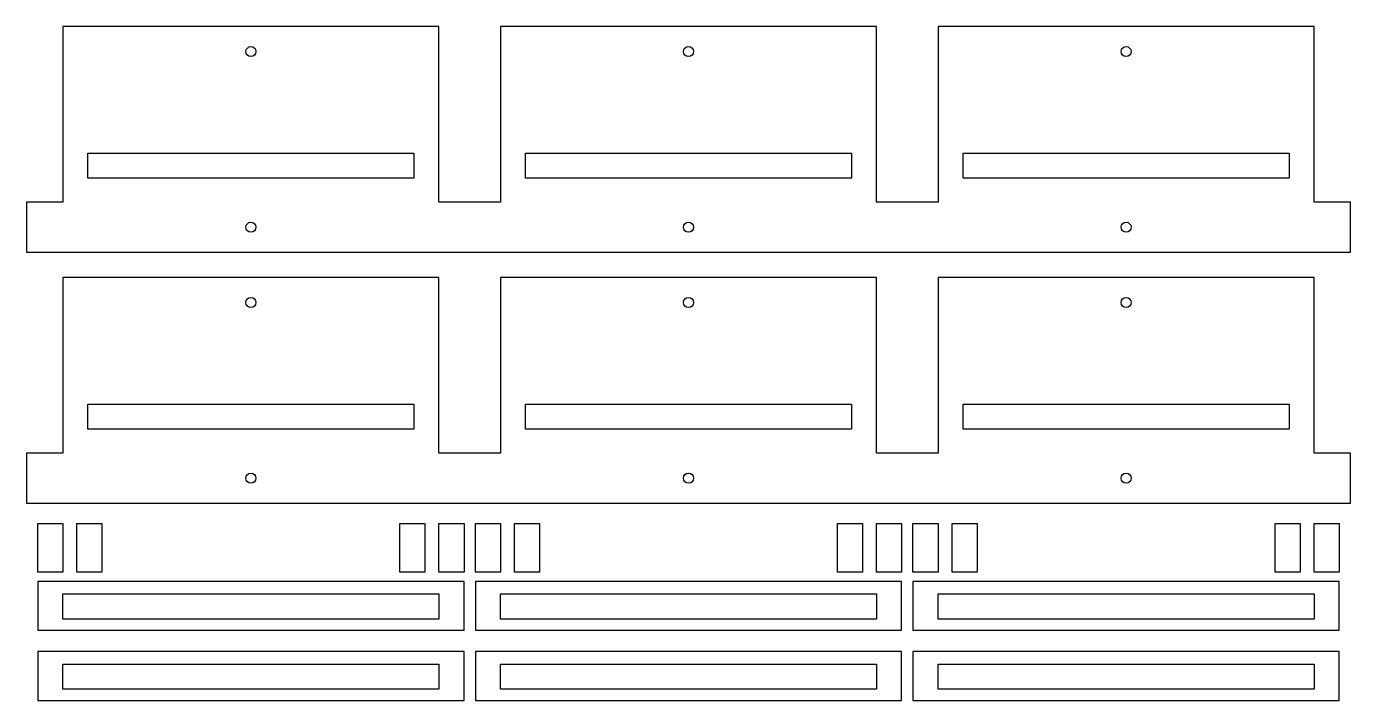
# Model space of a CAD drawing. Header units: millimetres. Extents: x 0 to 528, y 0 to 269.
import ezdxf

# ---------------------------------------------------------------- set-up
doc = ezdxf.new("R2010")
doc.units = ezdxf.units.MM

msp = doc.modelspace()

# ---------------------------------------------------------------- linework, layer by layer
for p, q in [((164.5, 268.61), (14.5, 268.61)), ((14.5, 268.61), (14.5, 198.61)), ((164.5, 198.61), (164.5, 268.61)), ((339, 268.61), (189, 268.61)), ((189, 268.61), (189, 198.61)), ((339, 198.61), (339, 268.61)), ((513.5, 268.61), (363.5, 268.61)), ((363.5, 268.61), (363.5, 198.61)), ((513.5, 198.61), (513.5, 268.61)), ((14.5, 198.61), (0, 198.61)), ((0, 198.61), (0, 178.61)), ((189, 198.61), (164.5, 198.61)), ((363.5, 198.61), (339, 198.61)), ((528, 198.61), (513.5, 198.61)), ((528, 178.61), (528, 198.61)), ((0, 178.61), (528, 178.61)), ((164.5, 168.61), (14.5, 168.61)), ((14.5, 168.61), (14.5, 98.61)), ((164.5, 98.61), (164.5, 168.61)), ((339, 168.61), (189, 168.61)), ((189, 168.61), (189, 98.61)), ((339, 98.61), (339, 168.61)), ((513.5, 168.61), (363.5, 168.61)), ((363.5, 168.61), (363.5, 98.61)), ((513.5, 98.61), (513.5, 168.61)), ((14.5, 98.61), (0, 98.61)), ((0, 98.61), (0, 78.61)), ((189, 98.61), (164.5, 98.61)), ((363.5, 98.61), (339, 98.61)), ((528, 98.61), (513.5, 98.61)), ((528, 78.61), (528, 98.61)), ((0, 78.61), (528, 78.61)), ((174.5, 47.48), (4.5, 47.48)), ((4.5, 47.48), (4.5, 27.98)), ((14.5, 32.48), (14.5, 42.48)), ((14.5, 42.48), (164.5, 42.48)), ((164.5, 42.48), (164.5, 32.48)), ((174.5, 27.98), (174.5, 47.48)), ((349, 47.48), (179, 47.48)), ((179, 47.48), (179, 27.98)), ((189, 32.48), (189, 42.48)), ((189, 42.48), (339, 42.48)), ((339, 42.48), (339, 32.48)), ((349, 27.98), (349, 47.48)), ((523.5, 47.48), (353.5, 47.48)), ((353.5, 47.48), (353.5, 27.98)), ((363.5, 32.48), (363.5, 42.48)), ((363.5, 42.48), (513.5, 42.48)), ((513.5, 42.48), (513.5, 32.48)), ((523.5, 27.98), (523.5, 47.48)), ((164.5, 32.48), (14.5, 32.48)), ((339, 32.48), (189, 32.48)), ((513.5, 32.48), (363.5, 32.48)), ((4.5, 27.98), (174.5, 27.98)), ((179, 27.98), (349, 27.98)), ((353.5, 27.98), (523.5, 27.98)), ((174.5, 19.5), (4.5, 19.5)), ((4.5, 19.5), (4.5, 0)), ((174.5, 0), (174.5, 19.5)), ((349, 19.5), (179, 19.5)), ((179, 19.5), (179, 0)), ((349, 0), (349, 19.5)), ((523.5, 19.5), (353.5, 19.5)), ((353.5, 19.5), (353.5, 0)), ((523.5, 0), (523.5, 19.5)), ((14.5, 4.5), (14.5, 14.5)), ((14.5, 14.5), (164.5, 14.5)), ((164.5, 14.5), (164.5, 4.5)), ((189, 4.5), (189, 14.5)), ((189, 14.5), (339, 14.5)), ((339, 14.5), (339, 4.5)), ((363.5, 4.5), (363.5, 14.5)), ((363.5, 14.5), (513.5, 14.5)), ((513.5, 14.5), (513.5, 4.5)), ((4.5, 0), (174.5, 0)), ((164.5, 4.5), (14.5, 4.5)), ((179, 0), (349, 0)), ((339, 4.5), (189, 4.5)), ((353.5, 0), (523.5, 0)), ((513.5, 4.5), (363.5, 4.5))]:
    msp.add_line(p, q)
for points in [[(154.5, 208.11), (24.5, 208.11), (24.5, 218.11), (154.5, 218.11)], [(329, 208.11), (199, 208.11), (199, 218.11), (329, 218.11)], [(503.5, 208.11), (373.5, 208.11), (373.5, 218.11), (503.5, 218.11)], [(154.5, 108.11), (24.5, 108.11), (24.5, 118.11), (154.5, 118.11)], [(329, 108.11), (199, 108.11), (199, 118.11), (329, 118.11)], [(503.5, 108.11), (373.5, 108.11), (373.5, 118.11), (503.5, 118.11)], [(14.5, 51.08), (4.5, 51.08), (4.5, 70.58), (14.5, 70.58)], [(30.09, 51.08), (20.09, 51.08), (20.09, 70.58), (30.09, 70.58)], [(158.91, 51.08), (148.91, 51.08), (148.91, 70.58), (158.91, 70.58)], [(174.5, 51.08), (164.5, 51.08), (164.5, 70.58), (174.5, 70.58)], [(189, 51.08), (179, 51.08), (179, 70.58), (189, 70.58)], [(204.59, 51.08), (194.59, 51.08), (194.59, 70.58), (204.59, 70.58)], [(333.41, 51.08), (323.41, 51.08), (323.41, 70.58), (333.41, 70.58)], [(349, 51.08), (339, 51.08), (339, 70.58), (349, 70.58)], [(363.5, 51.08), (353.5, 51.08), (353.5, 70.58), (363.5, 70.58)], [(379.09, 51.08), (369.09, 51.08), (369.09, 70.58), (379.09, 70.58)], [(507.91, 51.08), (497.91, 51.08), (497.91, 70.58), (507.91, 70.58)], [(523.5, 51.08), (513.5, 51.08), (513.5, 70.58), (523.5, 70.58)]]:
    msp.add_lwpolyline(points, close=True)
for centre in [(89.5, 258.61), (264, 258.61), (438.5, 258.61), (89.5, 188.61), (264, 188.61), (438.5, 188.61), (89.5, 158.61), (264, 158.61), (438.5, 158.61), (89.5, 88.61), (264, 88.61), (438.5, 88.61)]:
    msp.add_circle(centre, 2)

doc.saveas('drawing.dxf')
